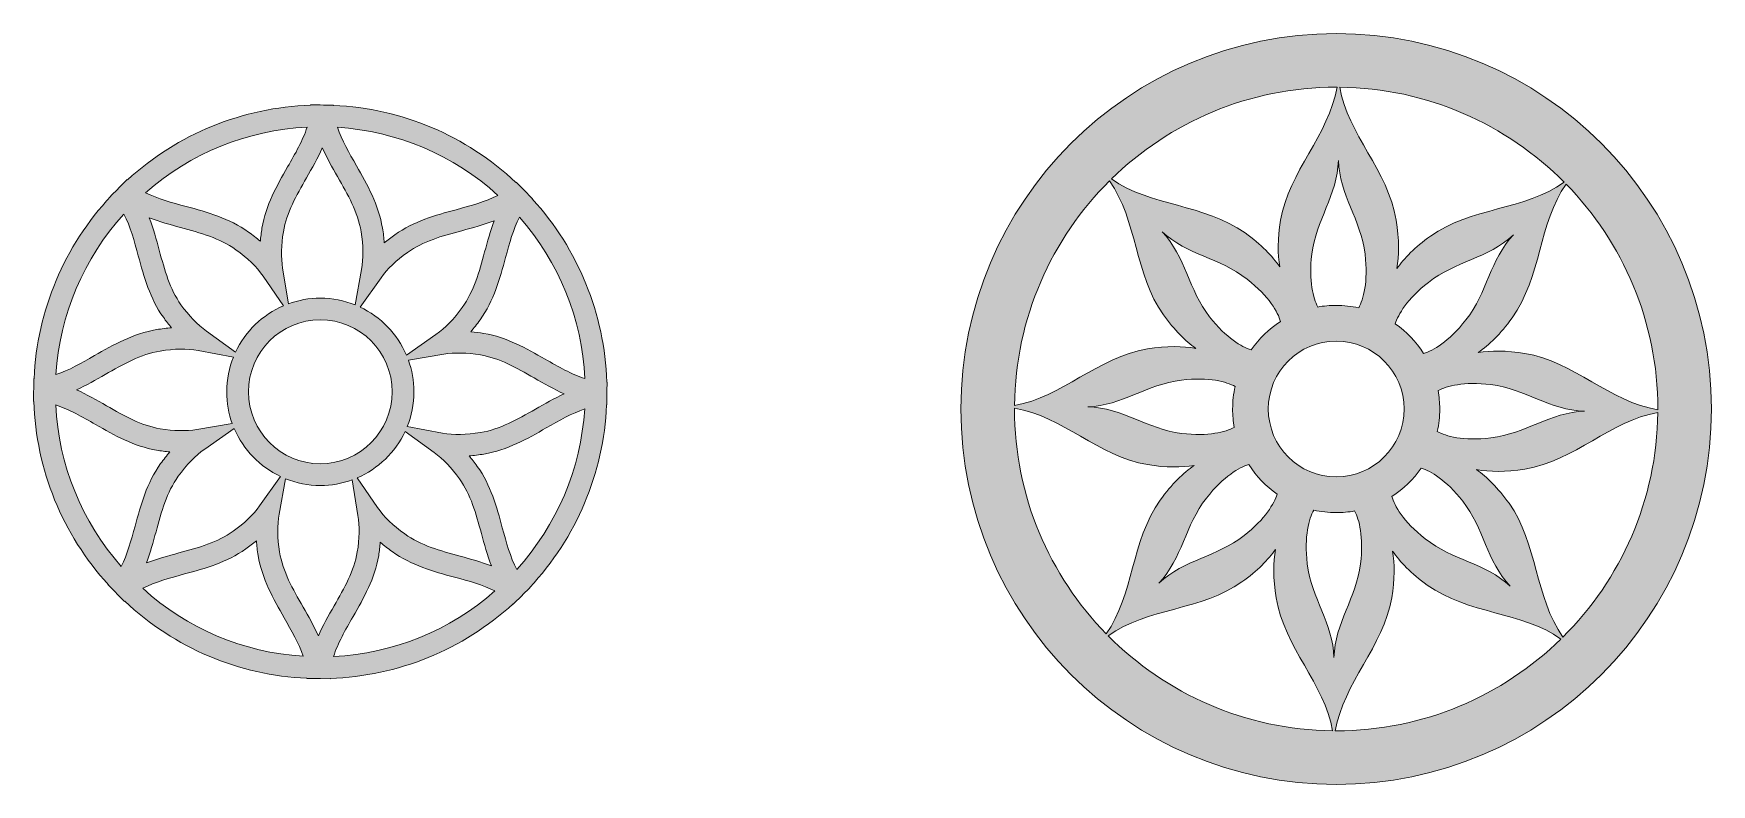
# Model space of a CAD drawing. Header units: millimetres. Extents: x 107 to 801, y -102 to 972.
# Drawn here: x 131.7 to 317.5, y 874.3 to 957.4 of the extents above; entities that cross this region are included whole.
import ezdxf

# ---------------------------------------------------------------- set-up
doc = ezdxf.new("R2010")
doc.units = ezdxf.units.MM
doc.header["$MEASUREMENT"] = 0
doc.layers.add('Layer 14', color=7, linetype='Continuous')
doc.layers.add('Layer 3', color=7, linetype='Continuous')

msp = doc.modelspace()

# ---------------------------------------------------------------- hatches: boundary and pattern name
at = {"layer": 'Layer 14', "true_color": 0xbbf2ff}
h = msp.add_hatch(color=254, dxfattribs=at)
h.dxf.hatch_style = 2
edge = h.paths.add_edge_path()
edge.add_spline(control_points=[(195.16, 918.86), (194.91, 926.41), (192.01, 933.53), (186.91, 939.12), (186.91, 939.12), (186.93, 939.14), (186.93, 939.14), (186.93, 939.14), (185.93, 940.15), (185.93, 940.15), (185.92, 940.16), (185.9, 940.18), (185.89, 940.19), (185.89, 940.19), (185.11, 940.99), (185.11, 940.99), (185.11, 940.99), (185.09, 940.96), (185.09, 940.96), (179.56, 946.14), (172.47, 949.13), (164.91, 949.48), (164.91, 949.48), (164.91, 949.49), (164.91, 949.49), (164.91, 949.49), (164.53, 949.49), (164.53, 949.49), (164.29, 949.5), (164.04, 949.51), (163.79, 949.51), (163.79, 949.51), (163.44, 949.52), (163.44, 949.52), (163.43, 949.52), (163.42, 949.52), (163.41, 949.52), (163.41, 949.52), (162.35, 949.53), (162.35, 949.53), (162.35, 949.53), (162.36, 949.5), (162.36, 949.5), (154.81, 949.24), (147.69, 946.34), (142.09, 941.24), (142.09, 941.24), (142.07, 941.27), (142.07, 941.27), (142.07, 941.27), (141.07, 940.27), (141.07, 940.27), (141.06, 940.26), (141.05, 940.26), (141.05, 940.25), (141.05, 940.25), (140.23, 939.45), (140.23, 939.45), (140.23, 939.45), (140.26, 939.43), (140.26, 939.43), (135.07, 933.89), (132.08, 926.8), (131.74, 919.23), (131.74, 919.23), (131.73, 919.24), (131.73, 919.24), (131.73, 919.24), (131.72, 918.77), (131.72, 918.77), (131.71, 918.56), (131.71, 918.35), (131.71, 918.13), (131.71, 918.13), (131.7, 917.78), (131.7, 917.78), (131.7, 917.76), (131.7, 917.75), (131.7, 917.73), (131.7, 917.73), (131.69, 916.69), (131.69, 916.69), (131.69, 916.69), (131.72, 916.7), (131.72, 916.7), (131.97, 909.15), (134.87, 902.03), (139.97, 896.43), (139.97, 896.43), (139.95, 896.41), (139.95, 896.41), (139.95, 896.41), (141.77, 894.57), (141.77, 894.57), (141.77, 894.57), (141.78, 894.59), (141.78, 894.59), (147.32, 889.41), (154.41, 886.42), (161.96, 886.07), (161.96, 886.07), (161.96, 886.04), (161.96, 886.04), (161.96, 886.04), (163.44, 886.04), (163.44, 886.04), (163.45, 886.04), (163.46, 886.04), (163.47, 886.04), (163.47, 886.04), (164.53, 886.03), (164.53, 886.03), (164.53, 886.03), (164.52, 886.06), (164.52, 886.06), (172.07, 886.31), (179.19, 889.21), (184.79, 894.31), (184.79, 894.31), (184.8, 894.28), (184.8, 894.28), (184.8, 894.28), (185.81, 895.28), (185.81, 895.28), (185.82, 895.29), (185.83, 895.3), (185.83, 895.31), (185.83, 895.31), (186.65, 896.1), (186.65, 896.1), (186.65, 896.1), (186.62, 896.12), (186.62, 896.12), (191.81, 901.66), (194.8, 908.76), (195.14, 916.32), (195.14, 916.32), (195.15, 916.32), (195.15, 916.32), (195.15, 916.32), (195.15, 916.53), (195.15, 916.53), (195.16, 916.83), (195.17, 917.12), (195.17, 917.42), (195.17, 917.42), (195.18, 917.78), (195.18, 917.78), (195.18, 917.8), (195.18, 917.82), (195.18, 917.84), (195.18, 917.84), (195.19, 918.86), (195.19, 918.86), (195.19, 918.86), (195.16, 918.86), (195.16, 918.86)], knot_values=[0, 0, 0, 0, 1, 1, 1, 2, 2, 2, 3, 3, 3, 4, 4, 4, 5, 5, 5, 6, 6, 6, 7, 7, 7, 8, 8, 8, 9, 9, 9, 10, 10, 10, 11, 11, 11, 12, 12, 12, 13, 13, 13, 14, 14, 14, 15, 15, 15, 16, 16, 16, 17, 17, 17, 18, 18, 18, 19, 19, 19, 20, 20, 20, 21, 21, 21, 22, 22, 22, 23, 23, 23, 24, 24, 24, 25, 25, 25, 26, 26, 26, 27, 27, 27, 28, 28, 28, 29, 29, 29, 30, 30, 30, 31, 31, 31, 32, 32, 32, 33, 33, 33, 34, 34, 34, 35, 35, 35, 36, 36, 36, 37, 37, 37, 38, 38, 38, 39, 39, 39, 40, 40, 40, 41, 41, 41, 42, 42, 42, 43, 43, 43, 44, 44, 44, 45, 45, 45, 46, 46, 46, 47, 47, 47, 48, 48, 48, 49, 49, 49, 50, 50, 50, 51, 51, 51, 52, 52, 52, 52], degree=3, periodic=1)
edge = h.paths.add_edge_path()
edge.add_spline(control_points=[(183.11, 939.52), (181.7, 938.81), (180.12, 938.38), (178.47, 937.93), (176.16, 937.3), (173.78, 936.65), (171.69, 935.16), (171.28, 934.87), (170.89, 934.56), (170.52, 934.26), (170.48, 934.79), (170.42, 935.34), (170.32, 935.9), (169.89, 938.51), (168.64, 940.68), (167.44, 942.79), (166.62, 944.23), (165.83, 945.61), (165.34, 947.05), (171.97, 946.62), (178.18, 943.99), (183.11, 939.52)], knot_values=[0, 0, 0, 0, 1, 1, 1, 2, 2, 2, 3, 3, 3, 4, 4, 4, 5, 5, 5, 6, 6, 6, 7, 7, 7, 7], degree=3, periodic=1)
edge = h.paths.add_edge_path()
edge.add_spline(control_points=[(154.06, 922.18), (154.06, 922.18), (150.82, 924.5), (150.82, 924.5), (149.84, 925.21), (148.89, 926.19), (148.01, 927.42), (146.77, 929.16), (146.21, 931.24), (145.61, 933.44), (145.28, 934.63), (144.95, 935.85), (144.5, 937.03), (145.64, 936.6), (146.8, 936.28), (147.95, 935.97), (150.18, 935.36), (152.29, 934.79), (154.09, 933.5), (155.38, 932.59), (156.39, 931.6), (157.1, 930.57), (157.1, 930.57), (159.36, 927.3), (159.36, 927.3), (157.03, 926.3), (155.14, 924.47), (154.06, 922.18)], knot_values=[0, 0, 0, 0, 1, 1, 1, 2, 2, 2, 3, 3, 3, 4, 4, 4, 5, 5, 5, 6, 6, 6, 7, 7, 7, 8, 8, 8, 9, 9, 9, 9], degree=3, periodic=1)
edge = h.paths.add_edge_path()
edge.add_spline(control_points=[(149.91, 922.34), (149.91, 922.34), (153.82, 921.63), (153.82, 921.63), (153.34, 920.44), (153.08, 919.14), (153.08, 917.78), (153.08, 916.54), (153.29, 915.36), (153.69, 914.26), (153.69, 914.26), (149.77, 913.61), (149.77, 913.61), (148.57, 913.41), (147.2, 913.44), (145.71, 913.69), (143.61, 914.04), (141.73, 915.11), (139.75, 916.24), (138.68, 916.86), (137.59, 917.48), (136.44, 918), (137.54, 918.5), (138.59, 919.1), (139.62, 919.69), (141.63, 920.84), (143.53, 921.92), (145.71, 922.29), (147.26, 922.55), (148.67, 922.57), (149.91, 922.34)], knot_values=[0, 0, 0, 0, 1, 1, 1, 2, 2, 2, 3, 3, 3, 4, 4, 4, 5, 5, 5, 6, 6, 6, 7, 7, 7, 8, 8, 8, 9, 9, 9, 10, 10, 10, 10], degree=3, periodic=1)
edge = h.paths.add_edge_path()
edge.add_spline(control_points=[(150.64, 911.44), (150.64, 911.44), (153.91, 913.7), (153.91, 913.7), (154.92, 911.37), (156.75, 909.48), (159.03, 908.4), (159.03, 908.4), (156.72, 905.16), (156.72, 905.16), (156.01, 904.18), (155.03, 903.23), (153.8, 902.35), (152.06, 901.11), (149.98, 900.54), (147.77, 899.94), (146.58, 899.62), (145.37, 899.29), (144.19, 898.84), (144.62, 899.97), (144.93, 901.14), (145.25, 902.29), (145.85, 904.52), (146.43, 906.63), (147.71, 908.43), (148.63, 909.71), (149.61, 910.72), (150.64, 911.44)], knot_values=[0, 0, 0, 0, 1, 1, 1, 2, 2, 2, 3, 3, 3, 4, 4, 4, 5, 5, 5, 6, 6, 6, 7, 7, 7, 8, 8, 8, 9, 9, 9, 9], degree=3, periodic=1)
edge = h.paths.add_edge_path()
edge.add_spline(control_points=[(155.48, 917.78), (155.48, 922.17), (159.05, 925.74), (163.44, 925.74), (167.83, 925.74), (171.4, 922.17), (171.4, 917.78), (171.4, 913.39), (167.83, 909.82), (163.44, 909.82), (159.05, 909.82), (155.48, 913.39), (155.48, 917.78)], knot_values=[0, 0, 0, 0, 1, 1, 1, 2, 2, 2, 3, 3, 3, 4, 4, 4, 4], degree=3, periodic=1)
edge = h.paths.add_edge_path()
edge.add_spline(control_points=[(172.82, 913.37), (172.82, 913.37), (176.05, 911.05), (176.05, 911.05), (177.04, 910.35), (177.99, 909.36), (178.86, 908.13), (180.1, 906.39), (180.67, 904.31), (181.27, 902.11), (181.6, 900.92), (181.93, 899.71), (182.38, 898.53), (181.24, 898.95), (180.08, 899.27), (178.93, 899.58), (176.7, 900.19), (174.59, 900.77), (172.78, 902.05), (171.5, 902.97), (170.49, 903.95), (169.78, 904.98), (169.78, 904.98), (167.52, 908.25), (167.52, 908.25), (169.85, 909.25), (171.74, 911.09), (172.82, 913.37)], knot_values=[0, 0, 0, 0, 1, 1, 1, 2, 2, 2, 3, 3, 3, 4, 4, 4, 5, 5, 5, 6, 6, 6, 7, 7, 7, 8, 8, 8, 9, 9, 9, 9], degree=3, periodic=1)
edge = h.paths.add_edge_path()
edge.add_spline(control_points=[(176.97, 913.21), (176.97, 913.21), (173.06, 913.93), (173.06, 913.93), (173.54, 915.12), (173.8, 916.42), (173.8, 917.78), (173.8, 919.01), (173.59, 920.2), (173.19, 921.29), (173.19, 921.29), (177.11, 921.94), (177.11, 921.94), (178.31, 922.14), (179.68, 922.11), (181.17, 921.86), (183.27, 921.51), (185.15, 920.44), (187.13, 919.31), (188.2, 918.7), (189.29, 918.07), (190.44, 917.56), (189.34, 917.05), (188.29, 916.45), (187.26, 915.86), (185.25, 914.72), (183.35, 913.63), (181.17, 913.27), (179.62, 913.01), (178.2, 912.99), (176.97, 913.21)], knot_values=[0, 0, 0, 0, 1, 1, 1, 2, 2, 2, 3, 3, 3, 4, 4, 4, 5, 5, 5, 6, 6, 6, 7, 7, 7, 8, 8, 8, 9, 9, 9, 10, 10, 10, 10], degree=3, periodic=1)
edge = h.paths.add_edge_path()
edge.add_spline(control_points=[(176.23, 924.12), (176.23, 924.12), (172.97, 921.85), (172.97, 921.85), (171.96, 924.19), (170.13, 926.08), (167.84, 927.16), (167.84, 927.16), (170.16, 930.39), (170.16, 930.39), (170.87, 931.38), (171.85, 932.32), (173.08, 933.2), (174.82, 934.44), (176.9, 935.01), (179.11, 935.61), (180.3, 935.93), (181.51, 936.26), (182.69, 936.71), (182.26, 935.58), (181.95, 934.41), (181.63, 933.26), (181.03, 931.03), (180.45, 928.93), (179.16, 927.12), (178.25, 925.84), (177.27, 924.83), (176.23, 924.12)], knot_values=[0, 0, 0, 0, 1, 1, 1, 2, 2, 2, 3, 3, 3, 4, 4, 4, 5, 5, 5, 6, 6, 6, 7, 7, 7, 8, 8, 8, 9, 9, 9, 9], degree=3, periodic=1)
edge = h.paths.add_edge_path()
edge.add_spline(control_points=[(163.66, 944.78), (164.16, 943.68), (164.76, 942.63), (165.35, 941.59), (166.5, 939.59), (167.58, 937.69), (167.95, 935.5), (168.21, 933.95), (168.23, 932.54), (168, 931.31), (168, 931.31), (167.29, 927.39), (167.29, 927.39), (166.1, 927.87), (164.8, 928.14), (163.44, 928.14), (162.2, 928.14), (161.02, 927.92), (159.92, 927.52), (159.92, 927.52), (159.27, 931.45), (159.27, 931.45), (159.08, 932.65), (159.1, 934.01), (159.35, 935.5), (159.71, 937.61), (160.78, 939.48), (161.91, 941.46), (162.52, 942.54), (163.15, 943.63), (163.66, 944.78)], knot_values=[0, 0, 0, 0, 1, 1, 1, 2, 2, 2, 3, 3, 3, 4, 4, 4, 5, 5, 5, 6, 6, 6, 7, 7, 7, 8, 8, 8, 9, 9, 9, 10, 10, 10, 10], degree=3, periodic=1)
edge = h.paths.add_edge_path()
edge.add_spline(control_points=[(161.98, 947.07), (161.49, 945.57), (160.67, 944.15), (159.82, 942.66), (158.63, 940.58), (157.4, 938.43), (156.98, 935.9), (156.9, 935.4), (156.84, 934.91), (156.8, 934.44), (156.39, 934.79), (155.95, 935.13), (155.49, 935.46), (153.34, 937), (150.92, 937.65), (148.58, 938.29), (146.99, 938.72), (145.46, 939.14), (144.1, 939.81), (149.09, 944.2), (155.33, 946.74), (161.98, 947.07)], knot_values=[0, 0, 0, 0, 1, 1, 1, 2, 2, 2, 3, 3, 3, 4, 4, 4, 5, 5, 5, 6, 6, 6, 7, 7, 7, 7], degree=3, periodic=1)
edge = h.paths.add_edge_path()
edge.add_spline(control_points=[(141.7, 937.45), (142.41, 936.04), (142.84, 934.46), (143.29, 932.81), (143.92, 930.5), (144.57, 928.11), (146.06, 926.03), (146.35, 925.61), (146.65, 925.22), (146.96, 924.86), (146.43, 924.82), (145.88, 924.75), (145.32, 924.66), (142.71, 924.22), (140.53, 922.98), (138.43, 921.78), (136.99, 920.95), (135.61, 920.16), (134.17, 919.68), (134.59, 926.3), (137.22, 932.52), (141.7, 937.45)], knot_values=[0, 0, 0, 0, 1, 1, 1, 2, 2, 2, 3, 3, 3, 4, 4, 4, 5, 5, 5, 6, 6, 6, 7, 7, 7, 7], degree=3, periodic=1)
edge = h.paths.add_edge_path()
edge.add_spline(control_points=[(141.4, 898.44), (137.01, 903.43), (134.47, 909.69), (134.14, 916.32), (135.64, 915.82), (137.07, 915.01), (138.56, 914.16), (140.64, 912.97), (142.79, 911.74), (145.32, 911.32), (145.81, 911.23), (146.3, 911.17), (146.78, 911.13), (146.43, 910.73), (146.09, 910.29), (145.76, 909.83), (144.22, 907.67), (143.56, 905.26), (142.93, 902.92), (142.49, 901.33), (142.08, 899.8), (141.4, 898.44)], knot_values=[0, 0, 0, 0, 1, 1, 1, 2, 2, 2, 3, 3, 3, 4, 4, 4, 5, 5, 5, 6, 6, 6, 7, 7, 7, 7], degree=3, periodic=1)
edge = h.paths.add_edge_path()
edge.add_spline(control_points=[(143.77, 896.03), (145.18, 896.74), (146.76, 897.17), (148.41, 897.62), (150.71, 898.25), (153.1, 898.9), (155.19, 900.39), (155.6, 900.69), (155.99, 900.99), (156.36, 901.3), (156.4, 900.76), (156.46, 900.21), (156.56, 899.65), (156.99, 897.04), (158.24, 894.87), (159.44, 892.77), (160.26, 891.33), (161.05, 889.95), (161.54, 888.51), (154.91, 888.93), (148.7, 891.56), (143.77, 896.03)], knot_values=[0, 0, 0, 0, 1, 1, 1, 2, 2, 2, 3, 3, 3, 4, 4, 4, 5, 5, 5, 6, 6, 6, 7, 7, 7, 7], degree=3, periodic=1)
edge = h.paths.add_edge_path()
edge.add_spline(control_points=[(163.22, 890.77), (162.72, 891.88), (162.12, 892.93), (161.53, 893.96), (160.38, 895.97), (159.29, 897.86), (158.93, 900.05), (158.67, 901.6), (158.65, 903.01), (158.88, 904.25), (158.88, 904.25), (159.59, 908.16), (159.59, 908.16), (160.78, 907.68), (162.08, 907.41), (163.44, 907.41), (164.67, 907.41), (165.86, 907.63), (166.96, 908.03), (166.96, 908.03), (167.61, 904.1), (167.61, 904.1), (167.8, 902.9), (167.78, 901.54), (167.53, 900.05), (167.17, 897.94), (166.1, 896.07), (164.97, 894.09), (164.36, 893.02), (163.73, 891.92), (163.22, 890.77)], knot_values=[0, 0, 0, 0, 1, 1, 1, 2, 2, 2, 3, 3, 3, 4, 4, 4, 5, 5, 5, 6, 6, 6, 7, 7, 7, 8, 8, 8, 9, 9, 9, 10, 10, 10, 10], degree=3, periodic=1)
edge = h.paths.add_edge_path()
edge.add_spline(control_points=[(164.9, 888.48), (165.39, 889.98), (166.21, 891.41), (167.06, 892.9), (168.25, 894.97), (169.47, 897.12), (169.9, 899.65), (169.98, 900.15), (170.04, 900.64), (170.08, 901.12), (170.49, 900.77), (170.92, 900.43), (171.39, 900.09), (173.54, 898.56), (175.96, 897.9), (178.3, 897.26), (179.89, 896.83), (181.42, 896.41), (182.78, 895.74), (177.79, 891.35), (171.54, 888.81), (164.9, 888.48)], knot_values=[0, 0, 0, 0, 1, 1, 1, 2, 2, 2, 3, 3, 3, 4, 4, 4, 5, 5, 5, 6, 6, 6, 7, 7, 7, 7], degree=3, periodic=1)
edge = h.paths.add_edge_path()
edge.add_spline(control_points=[(185.18, 898.11), (184.47, 899.51), (184.04, 901.09), (183.59, 902.74), (182.96, 905.05), (182.31, 907.44), (180.82, 909.53), (180.53, 909.94), (180.23, 910.33), (179.92, 910.69), (180.45, 910.73), (181, 910.8), (181.56, 910.89), (184.17, 911.33), (186.35, 912.57), (188.45, 913.78), (189.89, 914.6), (191.27, 915.39), (192.71, 915.88), (192.29, 909.25), (189.65, 903.04), (185.18, 898.11)], knot_values=[0, 0, 0, 0, 1, 1, 1, 2, 2, 2, 3, 3, 3, 4, 4, 4, 5, 5, 5, 6, 6, 6, 7, 7, 7, 7], degree=3, periodic=1)
edge = h.paths.add_edge_path()
edge.add_spline(control_points=[(188.32, 921.4), (186.24, 922.58), (184.09, 923.81), (181.56, 924.24), (181.07, 924.32), (180.58, 924.38), (180.1, 924.42), (180.45, 924.83), (180.79, 925.26), (181.12, 925.73), (182.66, 927.88), (183.32, 930.3), (183.95, 932.63), (184.39, 934.23), (184.8, 935.76), (185.48, 937.12), (189.87, 932.12), (192.41, 925.87), (192.74, 919.24), (191.24, 919.73), (189.81, 920.54), (188.32, 921.4)], knot_values=[0, 0, 0, 0, 1, 1, 1, 2, 2, 2, 3, 3, 3, 4, 4, 4, 5, 5, 5, 6, 6, 6, 7, 7, 7, 7], degree=3, periodic=1)
at = {"layer": 'Layer 3', "true_color": 0xa1a1ff}
h = msp.add_hatch(color=161, dxfattribs=at)
h.dxf.hatch_style = 2
edge = h.paths.add_edge_path()
edge.add_spline(control_points=[(275.92, 957.42), (252.97, 957.42), (234.37, 938.82), (234.37, 915.88), (234.37, 892.93), (252.97, 874.33), (275.92, 874.33), (298.86, 874.33), (317.46, 892.93), (317.46, 915.88), (317.46, 938.82), (298.86, 957.42), (275.92, 957.42)], knot_values=[0, 0, 0, 0, 1, 1, 1, 2, 2, 2, 3, 3, 3, 4, 4, 4, 4], degree=3, periodic=1)
edge = h.paths.add_edge_path()
edge.add_spline(control_points=[(311.53, 915.88), (311.53, 915.84), (311.53, 915.81), (311.53, 915.78), (306.23, 916.67), (302.21, 921.12), (296.82, 922.03), (294.74, 922.37), (293.03, 922.35), (291.64, 922.12), (292.83, 922.95), (294.12, 924.16), (295.4, 925.96), (298.64, 930.5), (298.32, 936.44), (301.37, 940.76), (307.65, 934.34), (311.53, 925.55), (311.53, 915.88)], knot_values=[0, 0, 0, 0, 1, 1, 1, 2, 2, 2, 3, 3, 3, 4, 4, 4, 5, 5, 5, 6, 6, 6, 6], degree=3, periodic=1)
edge = h.paths.add_edge_path()
edge.add_spline(control_points=[(278.61, 898.74), (278.16, 894.98), (275.78, 892.24), (275.67, 888.37), (275.55, 892.19), (273.19, 894.88), (272.72, 898.74), (272.35, 901.87), (272.91, 903.71), (273.43, 904.68), (274.23, 904.5), (275.06, 904.41), (275.92, 904.41), (276.61, 904.41), (277.29, 904.47), (277.96, 904.59), (278.46, 903.6), (278.97, 901.78), (278.61, 898.74)], knot_values=[0, 0, 0, 0, 1, 1, 1, 2, 2, 2, 3, 3, 3, 4, 4, 4, 5, 5, 5, 6, 6, 6, 6], degree=3, periodic=1)
edge = h.paths.add_edge_path()
edge.add_spline(control_points=[(273.22, 933.01), (273.67, 936.78), (276.05, 939.51), (276.16, 943.38), (276.28, 939.56), (278.64, 936.87), (279.11, 933.01), (279.48, 929.88), (278.92, 928.04), (278.41, 927.07), (277.6, 927.25), (276.77, 927.34), (275.92, 927.34), (275.22, 927.34), (274.54, 927.28), (273.87, 927.16), (273.37, 928.15), (272.86, 929.97), (273.22, 933.01)], knot_values=[0, 0, 0, 0, 1, 1, 1, 2, 2, 2, 3, 3, 3, 4, 4, 4, 5, 5, 5, 6, 6, 6, 6], degree=3, periodic=1)
edge = h.paths.add_edge_path()
edge.add_spline(control_points=[(275.92, 908.36), (271.77, 908.36), (268.4, 911.73), (268.4, 915.88), (268.4, 920.02), (271.77, 923.39), (275.92, 923.39), (280.06, 923.39), (283.43, 920.02), (283.43, 915.88), (283.43, 911.73), (280.06, 908.36), (275.92, 908.36)], knot_values=[0, 0, 0, 0, 1, 1, 1, 2, 2, 2, 3, 3, 3, 4, 4, 4, 4], degree=3, periodic=1)
edge = h.paths.add_edge_path()
edge.add_spline(control_points=[(285.59, 922.03), (284.77, 923.32), (283.7, 924.43), (282.45, 925.3), (282.8, 926.35), (283.72, 928), (286.12, 929.89), (289.11, 932.24), (292.72, 932.49), (295.54, 935.15), (292.91, 932.36), (292.69, 928.79), (290.28, 925.73), (288.34, 923.25), (286.64, 922.35), (285.59, 922.03)], knot_values=[0, 0, 0, 0, 1, 1, 1, 2, 2, 2, 3, 3, 3, 4, 4, 4, 5, 5, 5, 5], degree=3, periodic=1)
edge = h.paths.add_edge_path()
edge.add_spline(control_points=[(266.49, 922.41), (265.44, 922.76), (263.79, 923.68), (261.9, 926.08), (259.55, 929.07), (259.3, 932.68), (256.64, 935.5), (259.43, 932.88), (263, 932.65), (266.06, 930.24), (268.54, 928.3), (269.44, 926.6), (269.76, 925.55), (268.47, 924.73), (267.36, 923.66), (266.49, 922.41)], knot_values=[0, 0, 0, 0, 1, 1, 1, 2, 2, 2, 3, 3, 3, 4, 4, 4, 5, 5, 5, 5], degree=3, periodic=1)
edge = h.paths.add_edge_path()
edge.add_spline(control_points=[(264.72, 918.37), (264.54, 917.56), (264.45, 916.73), (264.45, 915.88), (264.45, 915.18), (264.51, 914.5), (264.63, 913.83), (263.64, 913.33), (261.82, 912.82), (258.78, 913.18), (255.02, 913.63), (252.28, 916.01), (248.41, 916.12), (252.23, 916.24), (254.92, 918.6), (258.78, 919.07), (261.91, 919.44), (263.75, 918.88), (264.72, 918.37)], knot_values=[0, 0, 0, 0, 1, 1, 1, 2, 2, 2, 3, 3, 3, 4, 4, 4, 5, 5, 5, 6, 6, 6, 6], degree=3, periodic=1)
edge = h.paths.add_edge_path()
edge.add_spline(control_points=[(266.24, 909.72), (267.06, 908.43), (268.13, 907.32), (269.38, 906.45), (269.03, 905.4), (268.11, 903.75), (265.71, 901.86), (262.72, 899.51), (259.11, 899.26), (256.29, 896.6), (258.92, 899.39), (259.14, 902.96), (261.55, 906.02), (263.5, 908.5), (265.19, 909.4), (266.24, 909.72)], knot_values=[0, 0, 0, 0, 1, 1, 1, 2, 2, 2, 3, 3, 3, 4, 4, 4, 5, 5, 5, 5], degree=3, periodic=1)
edge = h.paths.add_edge_path()
edge.add_spline(control_points=[(285.34, 909.34), (286.39, 908.99), (288.04, 908.07), (289.93, 905.67), (292.28, 902.68), (292.53, 899.07), (295.19, 896.25), (292.4, 898.88), (288.83, 899.1), (285.77, 901.51), (283.29, 903.46), (282.39, 905.15), (282.07, 906.2), (283.36, 907.02), (284.47, 908.09), (285.34, 909.34)], knot_values=[0, 0, 0, 0, 1, 1, 1, 2, 2, 2, 3, 3, 3, 4, 4, 4, 5, 5, 5, 5], degree=3, periodic=1)
edge = h.paths.add_edge_path()
edge.add_spline(control_points=[(287.11, 913.39), (287.29, 914.19), (287.38, 915.02), (287.38, 915.88), (287.38, 916.57), (287.32, 917.25), (287.2, 917.92), (288.19, 918.42), (290.01, 918.93), (293.05, 918.57), (296.82, 918.12), (299.55, 915.74), (303.42, 915.63), (299.6, 915.51), (296.91, 913.15), (293.05, 912.68), (289.92, 912.31), (288.08, 912.87), (287.11, 913.39)], knot_values=[0, 0, 0, 0, 1, 1, 1, 2, 2, 2, 3, 3, 3, 4, 4, 4, 5, 5, 5, 6, 6, 6, 6], degree=3, periodic=1)
edge = h.paths.add_edge_path()
edge.add_spline(control_points=[(301.16, 940.98), (296.78, 937.87), (290.79, 938.18), (286.35, 935.01), (284.63, 933.78), (283.44, 932.56), (282.62, 931.41), (282.88, 932.84), (282.92, 934.61), (282.56, 936.78), (281.64, 942.29), (277.21, 946.26), (276.31, 951.49), (286.01, 951.38), (294.79, 947.38), (301.16, 940.98)], knot_values=[0, 0, 0, 0, 1, 1, 1, 2, 2, 2, 3, 3, 3, 4, 4, 4, 5, 5, 5, 5], degree=3, periodic=1)
edge = h.paths.add_edge_path()
edge.add_spline(control_points=[(276.01, 951.49), (275.12, 946.19), (270.67, 942.17), (269.76, 936.78), (269.42, 934.7), (269.44, 932.99), (269.67, 931.6), (268.85, 932.79), (267.63, 934.08), (265.83, 935.36), (261.29, 938.6), (255.35, 938.28), (251.03, 941.33), (257.45, 947.61), (266.24, 951.49), (275.92, 951.49), (275.95, 951.49), (275.98, 951.49), (276.01, 951.49)], knot_values=[0, 0, 0, 0, 1, 1, 1, 2, 2, 2, 3, 3, 3, 4, 4, 4, 5, 5, 5, 6, 6, 6, 6], degree=3, periodic=1)
edge = h.paths.add_edge_path()
edge.add_spline(control_points=[(250.81, 941.12), (253.92, 936.74), (253.61, 930.75), (256.78, 926.31), (258.01, 924.59), (259.23, 923.4), (260.38, 922.58), (258.95, 922.84), (257.18, 922.88), (255.01, 922.52), (249.5, 921.6), (245.53, 917.17), (240.3, 916.27), (240.41, 925.97), (244.41, 934.75), (250.81, 941.12)], knot_values=[0, 0, 0, 0, 1, 1, 1, 2, 2, 2, 3, 3, 3, 4, 4, 4, 5, 5, 5, 5], degree=3, periodic=1)
edge = h.paths.add_edge_path()
edge.add_spline(control_points=[(240.3, 915.88), (240.3, 915.91), (240.3, 915.94), (240.3, 915.97), (245.6, 915.08), (249.62, 910.63), (255.01, 909.72), (257.09, 909.38), (258.8, 909.4), (260.19, 909.63), (259, 908.81), (257.71, 907.59), (256.43, 905.79), (253.19, 901.25), (253.51, 895.31), (250.46, 890.99), (244.18, 897.41), (240.3, 906.2), (240.3, 915.88)], knot_values=[0, 0, 0, 0, 1, 1, 1, 2, 2, 2, 3, 3, 3, 4, 4, 4, 5, 5, 5, 6, 6, 6, 6], degree=3, periodic=1)
edge = h.paths.add_edge_path()
edge.add_spline(control_points=[(250.67, 890.77), (255.05, 893.88), (261.04, 893.57), (265.48, 896.74), (267.2, 897.97), (268.39, 899.19), (269.21, 900.34), (268.95, 898.91), (268.91, 897.14), (269.27, 894.97), (270.19, 889.46), (274.62, 885.49), (275.52, 880.26), (265.82, 880.37), (257.04, 884.37), (250.67, 890.77)], knot_values=[0, 0, 0, 0, 1, 1, 1, 2, 2, 2, 3, 3, 3, 4, 4, 4, 5, 5, 5, 5], degree=3, periodic=1)
edge = h.paths.add_edge_path()
edge.add_spline(control_points=[(275.82, 880.26), (276.71, 885.56), (281.16, 889.58), (282.07, 894.97), (282.41, 897.05), (282.39, 898.76), (282.16, 900.15), (282.98, 898.96), (284.2, 897.67), (286, 896.39), (290.54, 893.15), (296.48, 893.47), (300.8, 890.42), (294.38, 884.14), (285.59, 880.26), (275.92, 880.26), (275.88, 880.26), (275.85, 880.26), (275.82, 880.26)], knot_values=[0, 0, 0, 0, 1, 1, 1, 2, 2, 2, 3, 3, 3, 4, 4, 4, 5, 5, 5, 6, 6, 6, 6], degree=3, periodic=1)
edge = h.paths.add_edge_path()
edge.add_spline(control_points=[(301.02, 890.63), (297.91, 895.01), (298.22, 901), (295.05, 905.44), (293.82, 907.16), (292.6, 908.35), (291.45, 909.17), (292.88, 908.91), (294.65, 908.87), (296.82, 909.23), (302.33, 910.15), (306.3, 914.58), (311.53, 915.48), (311.42, 905.78), (307.42, 897), (301.02, 890.63)], knot_values=[0, 0, 0, 0, 1, 1, 1, 2, 2, 2, 3, 3, 3, 4, 4, 4, 5, 5, 5, 5], degree=3, periodic=1)

# ---------------------------------------------------------------- linework, layer by layer
at = {"layer": 'Layer 14', "lineweight": 0}
for points, knots in [([(195.16, 918.86), (194.91, 926.41), (192.01, 933.53), (186.91, 939.12), (186.91, 939.12), (186.93, 939.14), (186.93, 939.14), (186.93, 939.14), (185.93, 940.15), (185.93, 940.15), (185.92, 940.16), (185.9, 940.18), (185.89, 940.19), (185.89, 940.19), (185.11, 940.99), (185.11, 940.99), (185.11, 940.99), (185.09, 940.96), (185.09, 940.96), (179.56, 946.14), (172.47, 949.13), (164.91, 949.48), (164.91, 949.48), (164.91, 949.49), (164.91, 949.49), (164.91, 949.49), (164.53, 949.49), (164.53, 949.49), (164.29, 949.5), (164.04, 949.51), (163.79, 949.51), (163.79, 949.51), (163.44, 949.52), (163.44, 949.52), (163.43, 949.52), (163.42, 949.52), (163.41, 949.52), (163.41, 949.52), (162.35, 949.53), (162.35, 949.53), (162.35, 949.53), (162.36, 949.5), (162.36, 949.5), (154.81, 949.24), (147.69, 946.34), (142.09, 941.24), (142.09, 941.24), (142.07, 941.27), (142.07, 941.27), (142.07, 941.27), (141.07, 940.27), (141.07, 940.27), (141.06, 940.26), (141.05, 940.26), (141.05, 940.25), (141.05, 940.25), (140.23, 939.45), (140.23, 939.45), (140.23, 939.45), (140.26, 939.43), (140.26, 939.43), (135.07, 933.89), (132.08, 926.8), (131.74, 919.23), (131.74, 919.23), (131.73, 919.24), (131.73, 919.24), (131.73, 919.24), (131.72, 918.77), (131.72, 918.77), (131.71, 918.56), (131.71, 918.35), (131.71, 918.13), (131.71, 918.13), (131.7, 917.78), (131.7, 917.78), (131.7, 917.76), (131.7, 917.75), (131.7, 917.73), (131.7, 917.73), (131.69, 916.69), (131.69, 916.69), (131.69, 916.69), (131.72, 916.7), (131.72, 916.7), (131.97, 909.15), (134.87, 902.03), (139.97, 896.43), (139.97, 896.43), (139.95, 896.41), (139.95, 896.41), (139.95, 896.41), (141.77, 894.57), (141.77, 894.57), (141.77, 894.57), (141.78, 894.59), (141.78, 894.59), (147.32, 889.41), (154.41, 886.42), (161.96, 886.07), (161.96, 886.07), (161.96, 886.04), (161.96, 886.04), (161.96, 886.04), (163.44, 886.04), (163.44, 886.04), (163.45, 886.04), (163.46, 886.04), (163.47, 886.04), (163.47, 886.04), (164.53, 886.03), (164.53, 886.03), (164.53, 886.03), (164.52, 886.06), (164.52, 886.06), (172.07, 886.31), (179.19, 889.21), (184.79, 894.31), (184.79, 894.31), (184.8, 894.28), (184.8, 894.28), (184.8, 894.28), (185.81, 895.28), (185.81, 895.28), (185.82, 895.29), (185.83, 895.3), (185.83, 895.31), (185.83, 895.31), (186.65, 896.1), (186.65, 896.1), (186.65, 896.1), (186.62, 896.12), (186.62, 896.12), (191.81, 901.66), (194.8, 908.76), (195.14, 916.32), (195.14, 916.32), (195.15, 916.32), (195.15, 916.32), (195.15, 916.32), (195.15, 916.53), (195.15, 916.53), (195.16, 916.83), (195.17, 917.12), (195.17, 917.42), (195.17, 917.42), (195.18, 917.78), (195.18, 917.78), (195.18, 917.8), (195.18, 917.82), (195.18, 917.84), (195.18, 917.84), (195.19, 918.86), (195.19, 918.86), (195.19, 918.86), (195.16, 918.86), (195.16, 918.86)], [0, 0, 0, 0, 1, 1, 1, 2, 2, 2, 3, 3, 3, 4, 4, 4, 5, 5, 5, 6, 6, 6, 7, 7, 7, 8, 8, 8, 9, 9, 9, 10, 10, 10, 11, 11, 11, 12, 12, 12, 13, 13, 13, 14, 14, 14, 15, 15, 15, 16, 16, 16, 17, 17, 17, 18, 18, 18, 19, 19, 19, 20, 20, 20, 21, 21, 21, 22, 22, 22, 23, 23, 23, 24, 24, 24, 25, 25, 25, 26, 26, 26, 27, 27, 27, 28, 28, 28, 29, 29, 29, 30, 30, 30, 31, 31, 31, 32, 32, 32, 33, 33, 33, 34, 34, 34, 35, 35, 35, 36, 36, 36, 37, 37, 37, 38, 38, 38, 39, 39, 39, 40, 40, 40, 41, 41, 41, 42, 42, 42, 43, 43, 43, 44, 44, 44, 45, 45, 45, 46, 46, 46, 47, 47, 47, 48, 48, 48, 49, 49, 49, 50, 50, 50, 51, 51, 51, 52, 52, 52, 52]), ([(161.98, 947.07), (161.49, 945.57), (160.67, 944.15), (159.82, 942.66), (158.63, 940.58), (157.4, 938.43), (156.98, 935.9), (156.9, 935.4), (156.84, 934.91), (156.8, 934.44), (156.39, 934.79), (155.95, 935.13), (155.49, 935.46), (153.34, 937), (150.92, 937.65), (148.58, 938.29), (146.99, 938.72), (145.46, 939.14), (144.1, 939.81), (149.09, 944.2), (155.33, 946.74), (161.98, 947.07)], [0, 0, 0, 0, 1, 1, 1, 2, 2, 2, 3, 3, 3, 4, 4, 4, 5, 5, 5, 6, 6, 6, 7, 7, 7, 7]), ([(183.11, 939.52), (181.7, 938.81), (180.12, 938.38), (178.47, 937.93), (176.16, 937.3), (173.78, 936.65), (171.69, 935.16), (171.28, 934.87), (170.89, 934.56), (170.52, 934.26), (170.48, 934.79), (170.42, 935.34), (170.32, 935.9), (169.89, 938.51), (168.64, 940.68), (167.44, 942.79), (166.62, 944.23), (165.83, 945.61), (165.34, 947.05), (171.97, 946.62), (178.18, 943.99), (183.11, 939.52)], [0, 0, 0, 0, 1, 1, 1, 2, 2, 2, 3, 3, 3, 4, 4, 4, 5, 5, 5, 6, 6, 6, 7, 7, 7, 7]), ([(163.66, 944.78), (164.16, 943.68), (164.76, 942.63), (165.35, 941.59), (166.5, 939.59), (167.58, 937.69), (167.95, 935.5), (168.21, 933.95), (168.23, 932.54), (168, 931.31), (168, 931.31), (167.29, 927.39), (167.29, 927.39), (166.1, 927.87), (164.8, 928.14), (163.44, 928.14), (162.2, 928.14), (161.02, 927.92), (159.92, 927.52), (159.92, 927.52), (159.27, 931.45), (159.27, 931.45), (159.08, 932.65), (159.1, 934.01), (159.35, 935.5), (159.71, 937.61), (160.78, 939.48), (161.91, 941.46), (162.52, 942.54), (163.15, 943.63), (163.66, 944.78)], [0, 0, 0, 0, 1, 1, 1, 2, 2, 2, 3, 3, 3, 4, 4, 4, 5, 5, 5, 6, 6, 6, 7, 7, 7, 8, 8, 8, 9, 9, 9, 10, 10, 10, 10]), ([(141.7, 937.45), (142.41, 936.04), (142.84, 934.46), (143.29, 932.81), (143.92, 930.5), (144.57, 928.11), (146.06, 926.03), (146.35, 925.61), (146.65, 925.22), (146.96, 924.86), (146.43, 924.82), (145.88, 924.75), (145.32, 924.66), (142.71, 924.22), (140.53, 922.98), (138.43, 921.78), (136.99, 920.95), (135.61, 920.16), (134.17, 919.68), (134.59, 926.3), (137.22, 932.52), (141.7, 937.45)], [0, 0, 0, 0, 1, 1, 1, 2, 2, 2, 3, 3, 3, 4, 4, 4, 5, 5, 5, 6, 6, 6, 7, 7, 7, 7]), ([(154.06, 922.18), (154.06, 922.18), (150.82, 924.5), (150.82, 924.5), (149.84, 925.21), (148.89, 926.19), (148.01, 927.42), (146.77, 929.16), (146.21, 931.24), (145.61, 933.44), (145.28, 934.63), (144.95, 935.85), (144.5, 937.03), (145.64, 936.6), (146.8, 936.28), (147.95, 935.97), (150.18, 935.36), (152.29, 934.79), (154.09, 933.5), (155.38, 932.59), (156.39, 931.6), (157.1, 930.57), (157.1, 930.57), (159.36, 927.3), (159.36, 927.3), (157.03, 926.3), (155.14, 924.47), (154.06, 922.18)], [0, 0, 0, 0, 1, 1, 1, 2, 2, 2, 3, 3, 3, 4, 4, 4, 5, 5, 5, 6, 6, 6, 7, 7, 7, 8, 8, 8, 9, 9, 9, 9]), ([(176.23, 924.12), (176.23, 924.12), (172.97, 921.85), (172.97, 921.85), (171.96, 924.19), (170.13, 926.08), (167.84, 927.16), (167.84, 927.16), (170.16, 930.39), (170.16, 930.39), (170.87, 931.38), (171.85, 932.32), (173.08, 933.2), (174.82, 934.44), (176.9, 935.01), (179.11, 935.61), (180.3, 935.93), (181.51, 936.26), (182.69, 936.71), (182.26, 935.58), (181.95, 934.41), (181.63, 933.26), (181.03, 931.03), (180.45, 928.93), (179.16, 927.12), (178.25, 925.84), (177.27, 924.83), (176.23, 924.12)], [0, 0, 0, 0, 1, 1, 1, 2, 2, 2, 3, 3, 3, 4, 4, 4, 5, 5, 5, 6, 6, 6, 7, 7, 7, 8, 8, 8, 9, 9, 9, 9]), ([(188.32, 921.4), (186.24, 922.58), (184.09, 923.81), (181.56, 924.24), (181.07, 924.32), (180.58, 924.38), (180.1, 924.42), (180.45, 924.83), (180.79, 925.26), (181.12, 925.73), (182.66, 927.88), (183.32, 930.3), (183.95, 932.63), (184.39, 934.23), (184.8, 935.76), (185.48, 937.12), (189.87, 932.12), (192.41, 925.87), (192.74, 919.24), (191.24, 919.73), (189.81, 920.54), (188.32, 921.4)], [0, 0, 0, 0, 1, 1, 1, 2, 2, 2, 3, 3, 3, 4, 4, 4, 5, 5, 5, 6, 6, 6, 7, 7, 7, 7]), ([(155.48, 917.78), (155.48, 922.17), (159.05, 925.74), (163.44, 925.74), (167.83, 925.74), (171.4, 922.17), (171.4, 917.78), (171.4, 913.39), (167.83, 909.82), (163.44, 909.82), (159.05, 909.82), (155.48, 913.39), (155.48, 917.78)], [0, 0, 0, 0, 1, 1, 1, 2, 2, 2, 3, 3, 3, 4, 4, 4, 4]), ([(149.91, 922.34), (149.91, 922.34), (153.82, 921.63), (153.82, 921.63), (153.34, 920.44), (153.08, 919.14), (153.08, 917.78), (153.08, 916.54), (153.29, 915.36), (153.69, 914.26), (153.69, 914.26), (149.77, 913.61), (149.77, 913.61), (148.57, 913.41), (147.2, 913.44), (145.71, 913.69), (143.61, 914.04), (141.73, 915.11), (139.75, 916.24), (138.68, 916.86), (137.59, 917.48), (136.44, 918), (137.54, 918.5), (138.59, 919.1), (139.62, 919.69), (141.63, 920.84), (143.53, 921.92), (145.71, 922.29), (147.26, 922.55), (148.67, 922.57), (149.91, 922.34)], [0, 0, 0, 0, 1, 1, 1, 2, 2, 2, 3, 3, 3, 4, 4, 4, 5, 5, 5, 6, 6, 6, 7, 7, 7, 8, 8, 8, 9, 9, 9, 10, 10, 10, 10]), ([(176.97, 913.21), (176.97, 913.21), (173.06, 913.93), (173.06, 913.93), (173.54, 915.12), (173.8, 916.42), (173.8, 917.78), (173.8, 919.01), (173.59, 920.2), (173.19, 921.29), (173.19, 921.29), (177.11, 921.94), (177.11, 921.94), (178.31, 922.14), (179.68, 922.11), (181.17, 921.86), (183.27, 921.51), (185.15, 920.44), (187.13, 919.31), (188.2, 918.7), (189.29, 918.07), (190.44, 917.56), (189.34, 917.05), (188.29, 916.45), (187.26, 915.86), (185.25, 914.72), (183.35, 913.63), (181.17, 913.27), (179.62, 913.01), (178.2, 912.99), (176.97, 913.21)], [0, 0, 0, 0, 1, 1, 1, 2, 2, 2, 3, 3, 3, 4, 4, 4, 5, 5, 5, 6, 6, 6, 7, 7, 7, 8, 8, 8, 9, 9, 9, 10, 10, 10, 10]), ([(141.4, 898.44), (137.01, 903.43), (134.47, 909.69), (134.14, 916.32), (135.64, 915.82), (137.07, 915.01), (138.56, 914.16), (140.64, 912.97), (142.79, 911.74), (145.32, 911.32), (145.81, 911.23), (146.3, 911.17), (146.78, 911.13), (146.43, 910.73), (146.09, 910.29), (145.76, 909.83), (144.22, 907.67), (143.56, 905.26), (142.93, 902.92), (142.49, 901.33), (142.08, 899.8), (141.4, 898.44)], [0, 0, 0, 0, 1, 1, 1, 2, 2, 2, 3, 3, 3, 4, 4, 4, 5, 5, 5, 6, 6, 6, 7, 7, 7, 7]), ([(185.18, 898.11), (184.47, 899.51), (184.04, 901.09), (183.59, 902.74), (182.96, 905.05), (182.31, 907.44), (180.82, 909.53), (180.53, 909.94), (180.23, 910.33), (179.92, 910.69), (180.45, 910.73), (181, 910.8), (181.56, 910.89), (184.17, 911.33), (186.35, 912.57), (188.45, 913.78), (189.89, 914.6), (191.27, 915.39), (192.71, 915.88), (192.29, 909.25), (189.65, 903.04), (185.18, 898.11)], [0, 0, 0, 0, 1, 1, 1, 2, 2, 2, 3, 3, 3, 4, 4, 4, 5, 5, 5, 6, 6, 6, 7, 7, 7, 7]), ([(150.64, 911.44), (150.64, 911.44), (153.91, 913.7), (153.91, 913.7), (154.92, 911.37), (156.75, 909.48), (159.03, 908.4), (159.03, 908.4), (156.72, 905.16), (156.72, 905.16), (156.01, 904.18), (155.03, 903.23), (153.8, 902.35), (152.06, 901.11), (149.98, 900.54), (147.77, 899.94), (146.58, 899.62), (145.37, 899.29), (144.19, 898.84), (144.62, 899.97), (144.93, 901.14), (145.25, 902.29), (145.85, 904.52), (146.43, 906.63), (147.71, 908.43), (148.63, 909.71), (149.61, 910.72), (150.64, 911.44)], [0, 0, 0, 0, 1, 1, 1, 2, 2, 2, 3, 3, 3, 4, 4, 4, 5, 5, 5, 6, 6, 6, 7, 7, 7, 8, 8, 8, 9, 9, 9, 9]), ([(172.82, 913.37), (172.82, 913.37), (176.05, 911.05), (176.05, 911.05), (177.04, 910.35), (177.99, 909.36), (178.86, 908.13), (180.1, 906.39), (180.67, 904.31), (181.27, 902.11), (181.6, 900.92), (181.93, 899.71), (182.38, 898.53), (181.24, 898.95), (180.08, 899.27), (178.93, 899.58), (176.7, 900.19), (174.59, 900.77), (172.78, 902.05), (171.5, 902.97), (170.49, 903.95), (169.78, 904.98), (169.78, 904.98), (167.52, 908.25), (167.52, 908.25), (169.85, 909.25), (171.74, 911.09), (172.82, 913.37)], [0, 0, 0, 0, 1, 1, 1, 2, 2, 2, 3, 3, 3, 4, 4, 4, 5, 5, 5, 6, 6, 6, 7, 7, 7, 8, 8, 8, 9, 9, 9, 9]), ([(163.22, 890.77), (162.72, 891.88), (162.12, 892.93), (161.53, 893.96), (160.38, 895.97), (159.29, 897.86), (158.93, 900.05), (158.67, 901.6), (158.65, 903.01), (158.88, 904.25), (158.88, 904.25), (159.59, 908.16), (159.59, 908.16), (160.78, 907.68), (162.08, 907.41), (163.44, 907.41), (164.67, 907.41), (165.86, 907.63), (166.96, 908.03), (166.96, 908.03), (167.61, 904.1), (167.61, 904.1), (167.8, 902.9), (167.78, 901.54), (167.53, 900.05), (167.17, 897.94), (166.1, 896.07), (164.97, 894.09), (164.36, 893.02), (163.73, 891.92), (163.22, 890.77)], [0, 0, 0, 0, 1, 1, 1, 2, 2, 2, 3, 3, 3, 4, 4, 4, 5, 5, 5, 6, 6, 6, 7, 7, 7, 8, 8, 8, 9, 9, 9, 10, 10, 10, 10]), ([(143.77, 896.03), (145.18, 896.74), (146.76, 897.17), (148.41, 897.62), (150.71, 898.25), (153.1, 898.9), (155.19, 900.39), (155.6, 900.69), (155.99, 900.99), (156.36, 901.3), (156.4, 900.76), (156.46, 900.21), (156.56, 899.65), (156.99, 897.04), (158.24, 894.87), (159.44, 892.77), (160.26, 891.33), (161.05, 889.95), (161.54, 888.51), (154.91, 888.93), (148.7, 891.56), (143.77, 896.03)], [0, 0, 0, 0, 1, 1, 1, 2, 2, 2, 3, 3, 3, 4, 4, 4, 5, 5, 5, 6, 6, 6, 7, 7, 7, 7]), ([(164.9, 888.48), (165.39, 889.98), (166.21, 891.41), (167.06, 892.9), (168.25, 894.97), (169.47, 897.12), (169.9, 899.65), (169.98, 900.15), (170.04, 900.64), (170.08, 901.12), (170.49, 900.77), (170.92, 900.43), (171.39, 900.09), (173.54, 898.56), (175.96, 897.9), (178.3, 897.26), (179.89, 896.83), (181.42, 896.41), (182.78, 895.74), (177.79, 891.35), (171.54, 888.81), (164.9, 888.48)], [0, 0, 0, 0, 1, 1, 1, 2, 2, 2, 3, 3, 3, 4, 4, 4, 5, 5, 5, 6, 6, 6, 7, 7, 7, 7])]:
    msp.add_open_spline(points, degree=3, knots=knots, dxfattribs=at)
at = {"layer": 'Layer 3', "lineweight": 0}
for points, knots in [([(275.92, 957.42), (252.97, 957.42), (234.37, 938.82), (234.37, 915.88), (234.37, 892.93), (252.97, 874.33), (275.92, 874.33), (298.86, 874.33), (317.46, 892.93), (317.46, 915.88), (317.46, 938.82), (298.86, 957.42), (275.92, 957.42)], [0, 0, 0, 0, 1, 1, 1, 2, 2, 2, 3, 3, 3, 4, 4, 4, 4]), ([(276.01, 951.49), (275.12, 946.19), (270.67, 942.17), (269.76, 936.78), (269.42, 934.7), (269.44, 932.99), (269.67, 931.6), (268.85, 932.79), (267.63, 934.08), (265.83, 935.36), (261.29, 938.6), (255.35, 938.28), (251.03, 941.33), (257.45, 947.61), (266.24, 951.49), (275.92, 951.49), (275.95, 951.49), (275.98, 951.49), (276.01, 951.49)], [0, 0, 0, 0, 1, 1, 1, 2, 2, 2, 3, 3, 3, 4, 4, 4, 5, 5, 5, 6, 6, 6, 6]), ([(301.16, 940.98), (296.78, 937.87), (290.79, 938.18), (286.35, 935.01), (284.63, 933.78), (283.44, 932.56), (282.62, 931.41), (282.88, 932.84), (282.92, 934.61), (282.56, 936.78), (281.64, 942.29), (277.21, 946.26), (276.31, 951.49), (286.01, 951.38), (294.79, 947.38), (301.16, 940.98)], [0, 0, 0, 0, 1, 1, 1, 2, 2, 2, 3, 3, 3, 4, 4, 4, 5, 5, 5, 5]), ([(273.22, 933.01), (273.67, 936.78), (276.05, 939.51), (276.16, 943.38), (276.28, 939.56), (278.64, 936.87), (279.11, 933.01), (279.48, 929.88), (278.92, 928.04), (278.41, 927.07), (277.6, 927.25), (276.77, 927.34), (275.92, 927.34), (275.22, 927.34), (274.54, 927.28), (273.87, 927.16), (273.37, 928.15), (272.86, 929.97), (273.22, 933.01)], [0, 0, 0, 0, 1, 1, 1, 2, 2, 2, 3, 3, 3, 4, 4, 4, 5, 5, 5, 6, 6, 6, 6]), ([(250.81, 941.12), (253.92, 936.74), (253.61, 930.75), (256.78, 926.31), (258.01, 924.59), (259.23, 923.4), (260.38, 922.58), (258.95, 922.84), (257.18, 922.88), (255.01, 922.52), (249.5, 921.6), (245.53, 917.17), (240.3, 916.27), (240.41, 925.97), (244.41, 934.75), (250.81, 941.12)], [0, 0, 0, 0, 1, 1, 1, 2, 2, 2, 3, 3, 3, 4, 4, 4, 5, 5, 5, 5]), ([(311.53, 915.88), (311.53, 915.84), (311.53, 915.81), (311.53, 915.78), (306.23, 916.67), (302.21, 921.12), (296.82, 922.03), (294.74, 922.37), (293.03, 922.35), (291.64, 922.12), (292.83, 922.95), (294.12, 924.16), (295.4, 925.96), (298.64, 930.5), (298.32, 936.44), (301.37, 940.76), (307.65, 934.34), (311.53, 925.55), (311.53, 915.88)], [0, 0, 0, 0, 1, 1, 1, 2, 2, 2, 3, 3, 3, 4, 4, 4, 5, 5, 5, 6, 6, 6, 6]), ([(266.49, 922.41), (265.44, 922.76), (263.79, 923.68), (261.9, 926.08), (259.55, 929.07), (259.3, 932.68), (256.64, 935.5), (259.43, 932.88), (263, 932.65), (266.06, 930.24), (268.54, 928.3), (269.44, 926.6), (269.76, 925.55), (268.47, 924.73), (267.36, 923.66), (266.49, 922.41)], [0, 0, 0, 0, 1, 1, 1, 2, 2, 2, 3, 3, 3, 4, 4, 4, 5, 5, 5, 5]), ([(285.59, 922.03), (284.77, 923.32), (283.7, 924.43), (282.45, 925.3), (282.8, 926.35), (283.72, 928), (286.12, 929.89), (289.11, 932.24), (292.72, 932.49), (295.54, 935.15), (292.91, 932.36), (292.69, 928.79), (290.28, 925.73), (288.34, 923.25), (286.64, 922.35), (285.59, 922.03)], [0, 0, 0, 0, 1, 1, 1, 2, 2, 2, 3, 3, 3, 4, 4, 4, 5, 5, 5, 5]), ([(275.92, 908.36), (271.77, 908.36), (268.4, 911.73), (268.4, 915.88), (268.4, 920.02), (271.77, 923.39), (275.92, 923.39), (280.06, 923.39), (283.43, 920.02), (283.43, 915.88), (283.43, 911.73), (280.06, 908.36), (275.92, 908.36)], [0, 0, 0, 0, 1, 1, 1, 2, 2, 2, 3, 3, 3, 4, 4, 4, 4]), ([(264.72, 918.37), (264.54, 917.56), (264.45, 916.73), (264.45, 915.88), (264.45, 915.18), (264.51, 914.5), (264.63, 913.83), (263.64, 913.33), (261.82, 912.82), (258.78, 913.18), (255.02, 913.63), (252.28, 916.01), (248.41, 916.12), (252.23, 916.24), (254.92, 918.6), (258.78, 919.07), (261.91, 919.44), (263.75, 918.88), (264.72, 918.37)], [0, 0, 0, 0, 1, 1, 1, 2, 2, 2, 3, 3, 3, 4, 4, 4, 5, 5, 5, 6, 6, 6, 6]), ([(287.11, 913.39), (287.29, 914.19), (287.38, 915.02), (287.38, 915.88), (287.38, 916.57), (287.32, 917.25), (287.2, 917.92), (288.19, 918.42), (290.01, 918.93), (293.05, 918.57), (296.82, 918.12), (299.55, 915.74), (303.42, 915.63), (299.6, 915.51), (296.91, 913.15), (293.05, 912.68), (289.92, 912.31), (288.08, 912.87), (287.11, 913.39)], [0, 0, 0, 0, 1, 1, 1, 2, 2, 2, 3, 3, 3, 4, 4, 4, 5, 5, 5, 6, 6, 6, 6]), ([(240.3, 915.88), (240.3, 915.91), (240.3, 915.94), (240.3, 915.97), (245.6, 915.08), (249.62, 910.63), (255.01, 909.72), (257.09, 909.38), (258.8, 909.4), (260.19, 909.63), (259, 908.81), (257.71, 907.59), (256.43, 905.79), (253.19, 901.25), (253.51, 895.31), (250.46, 890.99), (244.18, 897.41), (240.3, 906.2), (240.3, 915.88)], [0, 0, 0, 0, 1, 1, 1, 2, 2, 2, 3, 3, 3, 4, 4, 4, 5, 5, 5, 6, 6, 6, 6]), ([(301.02, 890.63), (297.91, 895.01), (298.22, 901), (295.05, 905.44), (293.82, 907.16), (292.6, 908.35), (291.45, 909.17), (292.88, 908.91), (294.65, 908.87), (296.82, 909.23), (302.33, 910.15), (306.3, 914.58), (311.53, 915.48), (311.42, 905.78), (307.42, 897), (301.02, 890.63)], [0, 0, 0, 0, 1, 1, 1, 2, 2, 2, 3, 3, 3, 4, 4, 4, 5, 5, 5, 5]), ([(266.24, 909.72), (267.06, 908.43), (268.13, 907.32), (269.38, 906.45), (269.03, 905.4), (268.11, 903.75), (265.71, 901.86), (262.72, 899.51), (259.11, 899.26), (256.29, 896.6), (258.92, 899.39), (259.14, 902.96), (261.55, 906.02), (263.5, 908.5), (265.19, 909.4), (266.24, 909.72)], [0, 0, 0, 0, 1, 1, 1, 2, 2, 2, 3, 3, 3, 4, 4, 4, 5, 5, 5, 5]), ([(285.34, 909.34), (286.39, 908.99), (288.04, 908.07), (289.93, 905.67), (292.28, 902.68), (292.53, 899.07), (295.19, 896.25), (292.4, 898.88), (288.83, 899.1), (285.77, 901.51), (283.29, 903.46), (282.39, 905.15), (282.07, 906.2), (283.36, 907.02), (284.47, 908.09), (285.34, 909.34)], [0, 0, 0, 0, 1, 1, 1, 2, 2, 2, 3, 3, 3, 4, 4, 4, 5, 5, 5, 5]), ([(278.61, 898.74), (278.16, 894.98), (275.78, 892.24), (275.67, 888.37), (275.55, 892.19), (273.19, 894.88), (272.72, 898.74), (272.35, 901.87), (272.91, 903.71), (273.43, 904.68), (274.23, 904.5), (275.06, 904.41), (275.92, 904.41), (276.61, 904.41), (277.29, 904.47), (277.96, 904.59), (278.46, 903.6), (278.97, 901.78), (278.61, 898.74)], [0, 0, 0, 0, 1, 1, 1, 2, 2, 2, 3, 3, 3, 4, 4, 4, 5, 5, 5, 6, 6, 6, 6]), ([(250.67, 890.77), (255.05, 893.88), (261.04, 893.57), (265.48, 896.74), (267.2, 897.97), (268.39, 899.19), (269.21, 900.34), (268.95, 898.91), (268.91, 897.14), (269.27, 894.97), (270.19, 889.46), (274.62, 885.49), (275.52, 880.26), (265.82, 880.37), (257.04, 884.37), (250.67, 890.77)], [0, 0, 0, 0, 1, 1, 1, 2, 2, 2, 3, 3, 3, 4, 4, 4, 5, 5, 5, 5]), ([(275.82, 880.26), (276.71, 885.56), (281.16, 889.58), (282.07, 894.97), (282.41, 897.05), (282.39, 898.76), (282.16, 900.15), (282.98, 898.96), (284.2, 897.67), (286, 896.39), (290.54, 893.15), (296.48, 893.47), (300.8, 890.42), (294.38, 884.14), (285.59, 880.26), (275.92, 880.26), (275.88, 880.26), (275.85, 880.26), (275.82, 880.26)], [0, 0, 0, 0, 1, 1, 1, 2, 2, 2, 3, 3, 3, 4, 4, 4, 5, 5, 5, 6, 6, 6, 6])]:
    msp.add_open_spline(points, degree=3, knots=knots, dxfattribs=at)

doc.saveas('drawing.dxf')
